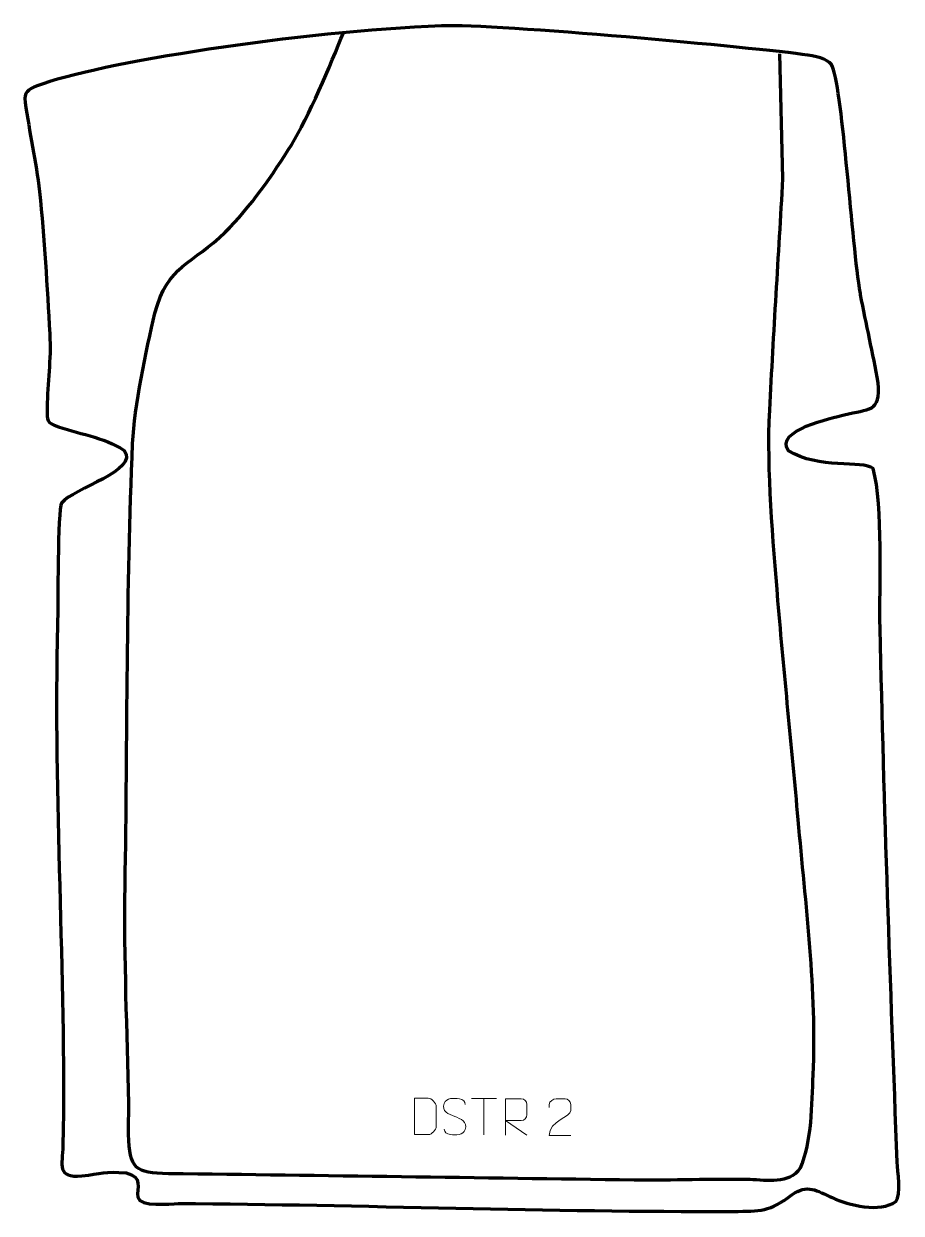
# Model space of a CAD drawing. Header units: millimetres. Extents: x -729 to -130, y -28 to 784.
import ezdxf

# ---------------------------------------------------------------- set-up
doc = ezdxf.new("R2010")
doc.units = ezdxf.units.MM
doc.header["$MEASUREMENT"] = 0
doc.layers.add('layer 2', color=7, linetype='Continuous')
doc.layers.add('layer 3', color=7, linetype='Continuous')

msp = doc.modelspace()

# ---------------------------------------------------------------- linework, layer by layer
at = {"layer": 'layer 2', "color": 140, "lineweight": 158}
msp.add_open_spline([(-213.0468, 763.2323), (-213.0468, 763.2323), (-210.9741, 678.0722), (-210.9741, 678.0722), (-210.9741, 678.0722), (-214.0031, 625.3906), (-217.3337, 572.6189), (-220.0638, 519.934), (-220.0638, 519.934), (-222.0095, 478.2453), (-217.8525, 431.5199), (-214.3799, 389.7239), (-214.3799, 389.7239), (-210.2371, 339.8619), (-204.9426, 290.1015), (-200.588, 240.2564), (-200.588, 240.2564), (-195.6159, 183.1968), (-187.739, 122.9242), (-190.3814, 66.0725), (-190.3814, 66.0725), (-191.32, 45.8799), (-191.0531, 20.7069), (-199.0556, 2.2826), (-199.0556, 2.2826), (-206.7219, -8.98), (-221.4951, -5.8685), (-233.2439, -5.4968), (-233.2439, -5.4968), (-259.5404, -4.9206), (-285.905, -6.1621), (-312.3475, -5.8114), (-312.3475, -5.8114), (-418.2582, -4.4066), (-524.166, -2.8024), (-630.0778, -1.4846), (-630.0778, -1.4846), (-653.1554, -1.1978), (-656.7768, 1.9846), (-657.3613, 25.2565), (-657.3613, 25.2565), (-657.4845, 32.3163), (-657.2372, 39.4424), (-657.3152, 46.5349), (-657.3152, 46.5349), (-658.2409, 96.071), (-660.547, 145.4752), (-659.8071, 195.0438), (-659.8071, 195.0438), (-658.0868, 295.2375), (-659.0369, 397.3425), (-654.6463, 497.2371), (-654.6463, 497.2371), (-653.5071, 522.7075), (-645.3952, 560.459), (-639.4435, 586.1831), (-639.4435, 586.1831), (-631.1323, 618.7219), (-613.3767, 619.9851), (-591.5162, 641.3883), (-591.5162, 641.3883), (-574.2829, 658.2612), (-558.8215, 680.9355), (-546.0791, 701.4274), (-546.0791, 701.4274), (-534.9093, 719.3905), (-519.3359, 755.7487), (-510.8269, 777.6679)], degree=3, knots=[0, 0, 0, 0, 0.05555556, 0.05555556, 0.05555556, 0.05555556, 0.11111111, 0.11111111, 0.11111111, 0.11111111, 0.16666667, 0.16666667, 0.16666667, 0.16666667, 0.22222222, 0.22222222, 0.22222222, 0.22222222, 0.27777778, 0.27777778, 0.27777778, 0.27777778, 0.33333333, 0.33333333, 0.33333333, 0.33333333, 0.38888889, 0.38888889, 0.38888889, 0.38888889, 0.44444444, 0.44444444, 0.44444444, 0.44444444, 0.5, 0.5, 0.5, 0.5, 0.55555556, 0.55555556, 0.55555556, 0.55555556, 0.61111111, 0.61111111, 0.61111111, 0.61111111, 0.66666667, 0.66666667, 0.66666667, 0.66666667, 0.72222222, 0.72222222, 0.72222222, 0.72222222, 0.77777778, 0.77777778, 0.77777778, 0.77777778, 0.83333333, 0.83333333, 0.83333333, 0.83333333, 0.88888889, 0.88888889, 0.88888889, 0.88888889, 1, 1, 1, 1], dxfattribs=at)
at = {"layer": 'layer 2', "color": 250, "lineweight": 9}
for points, knots in [([(-462.2093, 25.2198), (-459.8775, 25.2202), (-454.9273, 25.1962), (-452.5958, 25.1959), (-452.5958, 25.1959), (-450.6708, 25.0905), (-447.3522, 28.6321), (-447.3634, 30.6494), (-447.3634, 30.6494), (-447.3638, 36.4195), (-447.3638, 38.5892), (-447.3634, 44.3585), (-447.3634, 44.3585), (-447.3677, 46.4966), (-450.7422, 50.1567), (-452.8946, 50.1432), (-452.8946, 50.1432), (-455.2203, 50.1432), (-459.9446, 50.1432), (-462.2707, 50.1432), (-462.2707, 50.1432), (-462.2703, 44.3963), (-462.209, 30.9671), (-462.2093, 25.2198)], [0, 0, 0, 0, 0.14285714, 0.14285714, 0.14285714, 0.14285714, 0.28571429, 0.28571429, 0.28571429, 0.28571429, 0.42857143, 0.42857143, 0.42857143, 0.42857143, 0.57142857, 0.57142857, 0.57142857, 0.57142857, 0.71428571, 0.71428571, 0.71428571, 0.71428571, 1, 1, 1, 1]), ([(-434.817, 37.6684), (-439.0653, 39.1388), (-443.9734, 40.9346), (-441.9683, 46.4549), (-441.9683, 46.4549), (-440.4648, 50.5948), (-435.2512, 50.2063), (-431.6476, 49.6052), (-431.6476, 49.6052), (-428.787, 49.128), (-427.9223, 47.9148), (-427.6117, 45.8307)], [0, 0, 0, 0, 0.25, 0.25, 0.25, 0.25, 0.5, 0.5, 0.5, 0.5, 1, 1, 1, 1]), ([(-400.24, 24.7382), (-400.24, 24.7382), (-400.24, 49.6917), (-400.24, 49.6917), (-400.24, 49.6917), (-396.6452, 49.6917), (-393.0497, 49.6917), (-389.4545, 49.6917), (-389.4545, 49.6917), (-387.1292, 49.654), (-385.5719, 48.164), (-385.576, 45.7976), (-385.576, 45.7976), (-385.5764, 43.7621), (-385.5764, 40.7027), (-385.576, 38.6667), (-385.576, 38.6667), (-385.5825, 36.7912), (-387.3948, 34.8494), (-389.4043, 34.8303), (-389.4043, 34.8303), (-389.4043, 34.8303), (-400.24, 34.8303), (-400.24, 34.8303), (-400.24, 34.8303), (-400.24, 34.8303), (-385.5853, 24.7382), (-385.5853, 24.7382)], [0, 0, 0, 0, 0.125, 0.125, 0.125, 0.125, 0.25, 0.25, 0.25, 0.25, 0.375, 0.375, 0.375, 0.375, 0.5, 0.5, 0.5, 0.5, 0.625, 0.625, 0.625, 0.625, 0.75, 0.75, 0.75, 0.75, 1, 1, 1, 1]), ([(-355.5365, 24.7278), (-360.4509, 24.7281), (-365.3653, 24.7281), (-370.2794, 24.7278), (-370.2794, 24.7278), (-370.2794, 34.6601), (-355.6284, 37.3013), (-355.5365, 41.6116), (-355.5365, 41.6116), (-355.5368, 43.0357), (-355.5368, 44.4594), (-355.5365, 45.8827), (-355.5365, 45.8827), (-355.5534, 47.9598), (-357.6762, 49.6846), (-359.3472, 49.7019), (-359.3472, 49.7019), (-361.4204, 49.7015), (-363.4933, 49.7015), (-365.5657, 49.7019), (-365.5657, 49.7019), (-367.3878, 49.7184), (-370.2125, 47.9263), (-370.2794, 45.8327), (-370.2794, 45.8327), (-370.2794, 45.8327), (-370.2794, 43.7779), (-370.2794, 43.7779)], [0, 0, 0, 0, 0.125, 0.125, 0.125, 0.125, 0.25, 0.25, 0.25, 0.25, 0.375, 0.375, 0.375, 0.375, 0.5, 0.5, 0.5, 0.5, 0.625, 0.625, 0.625, 0.625, 0.75, 0.75, 0.75, 0.75, 1, 1, 1, 1]), ([(-434.817, 37.6683), (-430.7984, 36.0216), (-425.7689, 34.1333), (-427.6029, 28.773), (-427.6029, 28.773), (-429.0627, 24.5066), (-433.9735, 24.7633), (-437.6996, 25.318), (-437.6996, 25.318), (-440.4496, 25.7278), (-441.6705, 26.9413), (-442.0485, 29.0535)], [0, 0, 0, 0, 0.25, 0.25, 0.25, 0.25, 0.5, 0.5, 0.5, 0.5, 1, 1, 1, 1])]:
    msp.add_open_spline(points, degree=3, knots=knots, dxfattribs=at)
for points in [[(-423.316, 49.9478), (-423.316, 49.9478), (-406.3288, 49.9478), (-406.3288, 49.9478)], [(-414.8222, 25.0178), (-414.8222, 25.0178), (-414.8222, 49.9713), (-414.8222, 49.9713)]]:
    msp.add_open_spline(points, degree=3, dxfattribs=at)
at = {"layer": 'layer 3', "color": 242, "lineweight": 158}
msp.add_open_spline([(-157.7583, 598.7282), (-154.1225, 578.7142), (-149.1755, 558.5905), (-145.8694, 538.6482), (-145.8694, 538.6482), (-144.0625, 518.0129), (-151.9668, 521.1652), (-169.0491, 516.6842), (-169.0491, 516.6842), (-176.9412, 514.614), (-217.2496, 506.1058), (-207.0386, 492.1785), (-207.0386, 492.1785), (-186.7347, 479.278), (-156.5171, 485.8682), (-149.1409, 480.1194), (-149.1409, 480.1194), (-142.1838, 454.0502), (-145.0981, 400.066), (-144.5042, 370.7612), (-144.5042, 370.7612), (-141.6896, 249.3134), (-137.4608, 127.7285), (-132.7519, 6.3367), (-132.7519, 6.3367), (-132.4648, 0.1409), (-130.0576, -15.6694), (-133.7389, -20.433), (-133.7389, -20.433), (-144.241, -28.4477), (-166.1534, -22.9154), (-177.1919, -17.8272), (-177.1919, -17.8272), (-187.3978, -13.0432), (-194.3895, -8.274), (-204.5959, -15.9377), (-204.5959, -15.9377), (-220.1566, -27.4628), (-225.7718, -27.0716), (-244.7587, -27.2086), (-244.7587, -27.2086), (-370.5811, -27.7209), (-497.5302, -22.5725), (-623.6197, -21.8101), (-623.6197, -21.8101), (-629.1122, -21.9067), (-649.6479, -24.5743), (-651.0168, -17.4698), (-651.0168, -17.4698), (-652.1905, -11.3787), (-647.1555, -3.5707), (-659.1171, -0.9832), (-659.1171, -0.9832), (-673.3848, 0.64), (-676.2304, -1.6222), (-689.2667, -3.0318), (-689.2667, -3.0318), (-706.7445, -4.4002), (-702.5394, 4.0536), (-702.217, 17.8132), (-702.217, 17.8132), (-700.0279, 135.9464), (-709.1384, 254.4838), (-705.8398, 373.6193), (-705.8398, 373.6193), (-705.6962, 384.4186), (-705.8878, 452.3894), (-703.1601, 456.4421), (-703.1601, 456.4421), (-695.054, 466.8014), (-649.9889, 478.538), (-660.4109, 492.4112), (-660.4109, 492.4112), (-674.3376, 501.7539), (-692.7094, 503.7514), (-708.1639, 509.5718), (-708.1639, 509.5718), (-713.916, 511.9835), (-712.9454, 515.3274), (-712.9717, 521.5476), (-712.9717, 521.5476), (-712.9281, 539.081), (-710.1688, 553.8175), (-711.2035, 571.9766), (-711.2035, 571.9766), (-713.0613, 604.0643), (-714.8941, 637.2532), (-718.178, 669.1794), (-718.178, 669.1794), (-720.5871, 689.792), (-725.0521, 709.7), (-728.1058, 730.1169), (-728.1058, 730.1169), (-728.9301, 737.0739), (-726.2501, 738.8138), (-719.8923, 741.2773), (-719.8923, 741.2773), (-679.545, 756.9114), (-539.3305, 778.7471), (-443.8965, 782.3189), (-443.8965, 782.3189), (-405.8229, 783.7439), (-229.162, 767.3937), (-193.8291, 762.3456), (-193.8291, 762.3456), (-185.4942, 761.1547), (-178.5797, 758.8087), (-176.8593, 754.2995), (-176.8593, 754.2995), (-169.8176, 735.8433), (-163.7957, 633.5633), (-157.9211, 599.6673), (-157.9211, 599.6673), (-157.9211, 599.6673), (-157.7583, 598.7282), (-157.7583, 598.7282)], degree=3, knots=[0, 0, 0, 0, 0.03333333, 0.03333333, 0.03333333, 0.03333333, 0.06666667, 0.06666667, 0.06666667, 0.06666667, 0.1, 0.1, 0.1, 0.1, 0.13333333, 0.13333333, 0.13333333, 0.13333333, 0.16666667, 0.16666667, 0.16666667, 0.16666667, 0.2, 0.2, 0.2, 0.2, 0.23333333, 0.23333333, 0.23333333, 0.23333333, 0.26666667, 0.26666667, 0.26666667, 0.26666667, 0.3, 0.3, 0.3, 0.3, 0.33333333, 0.33333333, 0.33333333, 0.33333333, 0.36666667, 0.36666667, 0.36666667, 0.36666667, 0.4, 0.4, 0.4, 0.4, 0.43333333, 0.43333333, 0.43333333, 0.43333333, 0.46666667, 0.46666667, 0.46666667, 0.46666667, 0.5, 0.5, 0.5, 0.5, 0.53333333, 0.53333333, 0.53333333, 0.53333333, 0.56666667, 0.56666667, 0.56666667, 0.56666667, 0.6, 0.6, 0.6, 0.6, 0.63333333, 0.63333333, 0.63333333, 0.63333333, 0.66666667, 0.66666667, 0.66666667, 0.66666667, 0.7, 0.7, 0.7, 0.7, 0.73333333, 0.73333333, 0.73333333, 0.73333333, 0.76666667, 0.76666667, 0.76666667, 0.76666667, 0.8, 0.8, 0.8, 0.8, 0.83333333, 0.83333333, 0.83333333, 0.83333333, 0.86666667, 0.86666667, 0.86666667, 0.86666667, 0.9, 0.9, 0.9, 0.9, 0.93333333, 0.93333333, 0.93333333, 0.93333333, 1, 1, 1, 1], dxfattribs=at)

doc.saveas('drawing.dxf')
